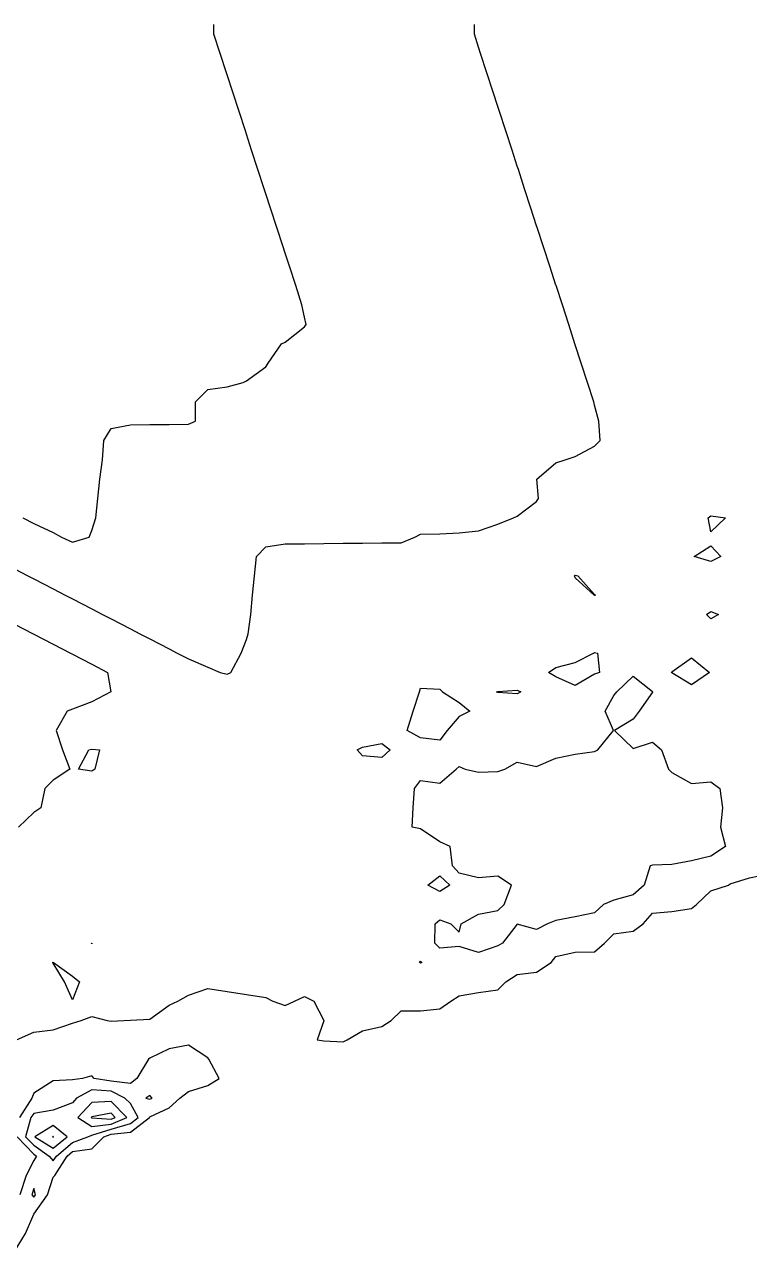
# Model space of a CAD drawing. Header units: metres. Extents: x 2681030 to 2681330, y 1246000 to 1246290.
# Drawn here: x 2681061.51 to 2681080.25, y 1246258.28 to 1246290 of the extents above; entities that cross this region are included whole.
import ezdxf

# ---------------------------------------------------------------- set-up
doc = ezdxf.new("R2010")
doc.units = ezdxf.units.M
doc.layers.add('BASIS_HOEHENLINIEN', color=8, linetype='Continuous')

msp = doc.modelspace()

# ---------------------------------------------------------------- linework, layer by layer
at = {"layer": 'BASIS_HOEHENLINIEN'}
for points in [[(2681061.25, 1246275.933, 0), (2681061.602, 1246275.75, 0), (2681061.75, 1246275.673, 0), (2681062.25, 1246275.414, 0), (2681062.567, 1246275.25, 0), (2681062.75, 1246275.155, 0), (2681063.25, 1246274.895, 0), (2681063.53, 1246274.75, 0), (2681063.75, 1246274.636, 0), (2681064.25, 1246274.377, 0), (2681064.495, 1246274.25, 0), (2681064.75, 1246274.118, 0), (2681065.25, 1246273.858, 0), (2681065.459, 1246273.75, 0), (2681065.75, 1246273.599, 0), (2681066.25, 1246273.384, 0), (2681066.574, 1246273.25, 0), (2681066.75, 1246273.208, 0), (2681066.85, 1246273.25, 0), (2681067.114, 1246273.75, 0), (2681067.25, 1246274.107, 0), (2681067.297, 1246274.25, 0), (2681067.361, 1246274.75, 0), (2681067.409, 1246275.25, 0), (2681067.456, 1246275.75, 0), (2681067.512, 1246276.25, 0), (2681067.75, 1246276.494, 0), (2681068.25, 1246276.575, 0), (2681068.75, 1246276.579, 0), (2681069.25, 1246276.584, 0), (2681069.75, 1246276.589, 0), (2681070.25, 1246276.594, 0), (2681070.75, 1246276.598, 0), (2681071.25, 1246276.603, 0), (2681071.603, 1246276.75, 0), (2681071.75, 1246276.826, 0), (2681072.25, 1246276.836, 0), (2681072.75, 1246276.856, 0), (2681073.25, 1246276.908, 0), (2681073.75, 1246277.083, 0), (2681074.151, 1246277.25, 0), (2681074.25, 1246277.292, 0), (2681074.75, 1246277.668, 0), (2681074.801, 1246277.75, 0), (2681074.753, 1246278.25, 0), (2681075.25, 1246278.668, 0), (2681075.492, 1246278.75, 0), (2681075.75, 1246278.836, 0), (2681076.25, 1246279.1, 0), (2681076.397, 1246279.25, 0), (2681076.362, 1246279.75, 0), (2681076.25, 1246280.164, 0), (2681076.229, 1246280.25, 0), (2681076.066, 1246280.75, 0), (2681075.904, 1246281.25, 0), (2681075.75, 1246281.723, 0), (2681075.741, 1246281.75, 0), (2681075.579, 1246282.25, 0), (2681075.416, 1246282.75, 0), (2681075.254, 1246283.25, 0), (2681075.25, 1246283.261, 0), (2681075.091, 1246283.75, 0), (2681074.929, 1246284.25, 0), (2681074.766, 1246284.75, 0), (2681074.75, 1246284.799, 0), (2681074.604, 1246285.25, 0), (2681074.441, 1246285.75, 0), (2681074.279, 1246286.25, 0), (2681074.25, 1246286.338, 0), (2681074.116, 1246286.75, 0), (2681073.954, 1246287.25, 0), (2681073.791, 1246287.75, 0), (2681073.75, 1246287.877, 0), (2681073.629, 1246288.25, 0), (2681073.466, 1246288.75, 0), (2681073.304, 1246289.25, 0), (2681073.25, 1246289.415, 0), (2681073.141, 1246289.75, 0), (2681073.141, 1246290, 0)], [(2681061.471, 1246277.25, 0), (2681061.75, 1246277.105, 0), (2681062.25, 1246276.866, 0), (2681062.469, 1246276.75, 0), (2681062.75, 1246276.616, 0), (2681063.185, 1246276.75, 0), (2681063.25, 1246276.919, 0), (2681063.357, 1246277.25, 0), (2681063.412, 1246277.75, 0), (2681063.461, 1246278.25, 0), (2681063.53, 1246278.75, 0), (2681063.561, 1246279.25, 0), (2681063.75, 1246279.553, 0), (2681064.25, 1246279.655, 0), (2681064.75, 1246279.66, 0), (2681065.25, 1246279.664, 0), (2681065.75, 1246279.669, 0), (2681065.937, 1246279.75, 0), (2681065.933, 1246280.25, 0), (2681066.25, 1246280.564, 0), (2681066.75, 1246280.638, 0), (2681067.164, 1246280.75, 0), (2681067.25, 1246280.786, 0), (2681067.75, 1246281.148, 0), (2681067.815, 1246281.25, 0), (2681068.156, 1246281.75, 0), (2681068.25, 1246281.786, 0), (2681068.75, 1246282.182, 0), (2681068.792, 1246282.25, 0), (2681068.75, 1246282.436, 0), (2681068.685, 1246282.75, 0), (2681068.522, 1246283.25, 0), (2681068.359, 1246283.75, 0), (2681068.25, 1246284.087, 0), (2681068.197, 1246284.25, 0), (2681068.034, 1246284.75, 0), (2681067.872, 1246285.25, 0), (2681067.75, 1246285.625, 0), (2681067.709, 1246285.75, 0), (2681067.547, 1246286.25, 0), (2681067.384, 1246286.75, 0), (2681067.25, 1246287.164, 0), (2681067.222, 1246287.25, 0), (2681067.059, 1246287.75, 0), (2681066.897, 1246288.25, 0), (2681066.75, 1246288.702, 0), (2681066.734, 1246288.75, 0), (2681066.572, 1246289.25, 0), (2681066.409, 1246289.75, 0), (2681066.409, 1246290, 0)], [(2681079.631, 1246277.25, 0), (2681079.25, 1246276.883, 0), (2681079.189, 1246277.25, 0), (2681079.25, 1246277.301, 0), (2681079.631, 1246277.25, 0)], [(2681079.512, 1246276.25, 0), (2681079.25, 1246276.122, 0), (2681078.825, 1246276.25, 0), (2681079.25, 1246276.527, 0), (2681079.512, 1246276.25, 0)], [(2681076.276, 1246275.25, 0), (2681076.25, 1246275.241, 0), (2681076.235, 1246275.25, 0), (2681075.75, 1246275.695, 0), (2681075.732, 1246275.75, 0), (2681075.75, 1246275.765, 0), (2681075.817, 1246275.75, 0), (2681076.25, 1246275.269, 0), (2681076.276, 1246275.25, 0)], [(2681079.448, 1246274.75, 0), (2681079.25, 1246274.637, 0), (2681079.146, 1246274.75, 0), (2681079.25, 1246274.83, 0), (2681079.448, 1246274.75, 0)], [(2681061.25, 1246274.501, 0), (2681061.734, 1246274.25, 0), (2681061.75, 1246274.242, 0), (2681062.25, 1246273.983, 0), (2681062.698, 1246273.75, 0), (2681062.75, 1246273.723, 0), (2681063.25, 1246273.464, 0), (2681063.662, 1246273.25, 0), (2681063.745, 1246272.75, 0), (2681063.25, 1246272.494, 0), (2681062.75, 1246272.299, 0), (2681062.618, 1246272.25, 0), (2681062.329, 1246271.75, 0), (2681062.496, 1246271.25, 0), (2681062.688, 1246270.75, 0), (2681062.25, 1246270.467, 0), (2681062.035, 1246270.25, 0), (2681061.938, 1246269.75, 0), (2681061.75, 1246269.634, 0), (2681061.361, 1246269.25, 0)], [(2681076.375, 1246273.25, 0), (2681076.25, 1246273.207, 0), (2681075.75, 1246272.916, 0), (2681075.25, 1246273.138, 0), (2681075.054, 1246273.25, 0), (2681075.25, 1246273.383, 0), (2681075.75, 1246273.508, 0), (2681076.224, 1246273.75, 0), (2681076.25, 1246273.766, 0), (2681076.323, 1246273.75, 0), (2681076.375, 1246273.25, 0)], [(2681079.219, 1246273.25, 0), (2681078.75, 1246272.933, 0), (2681078.25, 1246273.241, 0), (2681078.238, 1246273.25, 0), (2681078.25, 1246273.266, 0), (2681078.75, 1246273.63, 0), (2681079.219, 1246273.25, 0)], [(2681073.868, 1246266.25, 0), (2681073.75, 1246266.186, 0), (2681073.25, 1246266.011, 0), (2681072.75, 1246266.166, 0), (2681072.25, 1246266.127, 0), (2681072.118, 1246266.25, 0), (2681072.129, 1246266.75, 0), (2681072.25, 1246266.853, 0), (2681072.532, 1246266.75, 0), (2681072.75, 1246266.533, 0), (2681072.798, 1246266.75, 0), (2681073.25, 1246267.001, 0), (2681073.75, 1246267.101, 0), (2681073.914, 1246267.25, 0), (2681074.1, 1246267.75, 0), (2681073.75, 1246267.988, 0), (2681073.25, 1246267.944, 0), (2681072.75, 1246268.063, 0), (2681072.573, 1246268.25, 0), (2681072.519, 1246268.75, 0), (2681072.25, 1246268.872, 0), (2681071.75, 1246269.208, 0), (2681071.531, 1246269.25, 0), (2681071.559, 1246269.75, 0), (2681071.591, 1246270.25, 0), (2681071.75, 1246270.458, 0), (2681072.25, 1246270.388, 0), (2681072.675, 1246270.75, 0), (2681072.75, 1246270.816, 0), (2681072.904, 1246270.75, 0), (2681073.25, 1246270.676, 0), (2681073.75, 1246270.691, 0), (2681073.927, 1246270.75, 0), (2681074.25, 1246270.935, 0), (2681074.75, 1246270.819, 0), (2681075.25, 1246271.035, 0), (2681075.75, 1246271.135, 0), (2681076.25, 1246271.208, 0), (2681076.337, 1246271.25, 0), (2681076.738, 1246271.75, 0), (2681076.523, 1246272.25, 0), (2681076.75, 1246272.654, 0), (2681076.823, 1246272.75, 0), (2681077.25, 1246273.154, 0), (2681077.75, 1246272.76, 0), (2681077.758, 1246272.75, 0), (2681077.75, 1246272.744, 0), (2681077.401, 1246272.25, 0), (2681077.25, 1246272.047, 0), (2681076.763, 1246271.75, 0), (2681077.25, 1246271.288, 0), (2681077.75, 1246271.45, 0), (2681077.98, 1246271.25, 0), (2681078.159, 1246270.75, 0), (2681078.25, 1246270.667, 0), (2681078.75, 1246270.38, 0), (2681079.25, 1246270.42, 0), (2681079.484, 1246270.25, 0), (2681079.552, 1246269.75, 0), (2681079.502, 1246269.25, 0), (2681079.63, 1246268.75, 0), (2681079.25, 1246268.504, 0), (2681078.75, 1246268.382, 0), (2681078.25, 1246268.289, 0), (2681077.75, 1246268.272, 0), (2681077.683, 1246268.25, 0), (2681077.529, 1246267.75, 0), (2681077.25, 1246267.506, 0), (2681076.75, 1246267.361, 0), (2681076.48, 1246267.25, 0), (2681076.25, 1246267.038, 0), (2681075.75, 1246266.937, 0), (2681075.25, 1246266.841, 0), (2681075.029, 1246266.75, 0), (2681074.75, 1246266.608, 0), (2681074.25, 1246266.741, 0), (2681073.868, 1246266.25, 0)], [(2681072.438, 1246271.75, 0), (2681072.25, 1246271.504, 0), (2681071.75, 1246271.565, 0), (2681071.405, 1246271.75, 0), (2681071.563, 1246272.25, 0), (2681071.722, 1246272.75, 0), (2681071.75, 1246272.846, 0), (2681072.25, 1246272.816, 0), (2681072.315, 1246272.75, 0), (2681072.75, 1246272.472, 0), (2681073.022, 1246272.25, 0), (2681072.75, 1246272.111, 0), (2681072.438, 1246271.75, 0)], [(2681074.344, 1246272.75, 0), (2681074.25, 1246272.702, 0), (2681073.75, 1246272.736, 0), (2681073.713, 1246272.75, 0), (2681073.75, 1246272.759, 0), (2681074.25, 1246272.794, 0), (2681074.344, 1246272.75, 0)], [(2681070.966, 1246271.25, 0), (2681070.75, 1246271.05, 0), (2681070.25, 1246271.093, 0), (2681070.11, 1246271.25, 0), (2681070.25, 1246271.316, 0), (2681070.75, 1246271.416, 0), (2681070.966, 1246271.25, 0)], [(2681063.328, 1246270.75, 0), (2681063.25, 1246270.7, 0), (2681062.906, 1246270.75, 0), (2681063.175, 1246271.25, 0), (2681063.25, 1246271.269, 0), (2681063.455, 1246271.25, 0), (2681063.328, 1246270.75, 0)], [(2681061.302, 1246263.75, 0), (2681061.75, 1246263.952, 0), (2681062.25, 1246264.013, 0), (2681062.75, 1246264.187, 0), (2681062.974, 1246264.25, 0), (2681063.25, 1246264.354, 0), (2681063.648, 1246264.25, 0), (2681063.75, 1246264.235, 0), (2681064.077, 1246264.25, 0), (2681064.25, 1246264.262, 0), (2681064.75, 1246264.285, 0), (2681065.25, 1246264.65, 0), (2681065.476, 1246264.75, 0), (2681065.75, 1246264.912, 0), (2681066.25, 1246265.082, 0), (2681066.75, 1246265.005, 0), (2681067.25, 1246264.93, 0), (2681067.75, 1246264.848, 0), (2681067.933, 1246264.75, 0), (2681068.25, 1246264.645, 0), (2681068.489, 1246264.75, 0), (2681068.75, 1246264.876, 0), (2681068.993, 1246264.75, 0), (2681069.25, 1246264.253, 0), (2681069.251, 1246264.25, 0), (2681069.25, 1246264.243, 0), (2681069.081, 1246263.75, 0), (2681069.25, 1246263.728, 0), (2681069.75, 1246263.698, 0), (2681069.853, 1246263.75, 0), (2681070.25, 1246263.99, 0), (2681070.75, 1246264.1, 0), (2681070.991, 1246264.25, 0), (2681071.25, 1246264.507, 0), (2681071.75, 1246264.502, 0), (2681072.25, 1246264.558, 0), (2681072.53, 1246264.75, 0), (2681072.75, 1246264.894, 0), (2681073.25, 1246264.979, 0), (2681073.75, 1246265.045, 0), (2681073.958, 1246265.25, 0), (2681074.25, 1246265.447, 0), (2681074.75, 1246265.506, 0), (2681075.13, 1246265.75, 0), (2681075.25, 1246265.912, 0), (2681075.75, 1246266.024, 0), (2681076.25, 1246266.033, 0), (2681076.507, 1246266.25, 0), (2681076.75, 1246266.49, 0), (2681077.25, 1246266.564, 0), (2681077.503, 1246266.75, 0), (2681077.75, 1246267.026, 0), (2681078.25, 1246267.071, 0), (2681078.75, 1246267.146, 0), (2681078.884, 1246267.25, 0), (2681079.25, 1246267.608, 0), (2681079.714, 1246267.75, 0), (2681079.75, 1246267.79, 0), (2681080.25, 1246267.942, 0), (2681080.75, 1246268.048, 0)], [(2681072.503, 1246267.75, 0), (2681072.25, 1246267.589, 0), (2681071.935, 1246267.75, 0), (2681072.25, 1246267.992, 0), (2681072.503, 1246267.75, 0)], [(2681063.255, 1246266.25, 0), (2681063.25, 1246266.233, 0), (2681063.246, 1246266.25, 0), (2681063.25, 1246266.254, 0), (2681063.255, 1246266.25, 0)], [(2681062.932, 1246265.25, 0), (2681062.75, 1246264.789, 0), (2681062.55, 1246265.25, 0), (2681062.25, 1246265.734, 0), (2681062.24, 1246265.75, 0), (2681062.25, 1246265.763, 0), (2681062.26, 1246265.75, 0), (2681062.75, 1246265.401, 0), (2681062.932, 1246265.25, 0)], [(2681071.782, 1246265.75, 0), (2681071.75, 1246265.732, 0), (2681071.721, 1246265.75, 0), (2681071.75, 1246265.784, 0), (2681071.782, 1246265.75, 0)], [(2681061.25, 1246258.283, 0), (2681061.539, 1246258.75, 0), (2681061.75, 1246259.247, 0), (2681061.753, 1246259.25, 0), (2681062.108, 1246259.75, 0), (2681062.25, 1246260.205, 0), (2681062.293, 1246260.25, 0), (2681062.615, 1246260.75, 0), (2681062.75, 1246260.864, 0), (2681063.25, 1246260.935, 0), (2681063.562, 1246261.25, 0), (2681063.75, 1246261.316, 0), (2681064.25, 1246261.365, 0), (2681064.743, 1246261.75, 0), (2681064.75, 1246261.762, 0), (2681065.25, 1246261.997, 0), (2681065.524, 1246262.25, 0), (2681065.75, 1246262.418, 0), (2681066.25, 1246262.575, 0), (2681066.542, 1246262.75, 0), (2681066.275, 1246263.25, 0), (2681066.25, 1246263.287, 0), (2681065.75, 1246263.618, 0), (2681065.25, 1246263.521, 0), (2681064.75, 1246263.278, 0), (2681064.717, 1246263.25, 0), (2681064.417, 1246262.75, 0), (2681064.25, 1246262.624, 0), (2681063.75, 1246262.684, 0), (2681063.317, 1246262.75, 0), (2681063.25, 1246262.825, 0), (2681063.016, 1246262.75, 0), (2681062.75, 1246262.723, 0), (2681062.25, 1246262.692, 0), (2681061.75, 1246262.373, 0), (2681061.703, 1246262.25, 0), (2681061.379, 1246261.75, 0)], [(2681062.25, 1246260.628, 0), (2681062.336, 1246260.75, 0), (2681062.75, 1246261.101, 0), (2681063.147, 1246261.25, 0), (2681063.25, 1246261.287, 0), (2681063.75, 1246261.445, 0), (2681064.25, 1246261.59, 0), (2681064.454, 1246261.75, 0), (2681064.25, 1246262.105, 0), (2681064.103, 1246262.25, 0), (2681063.75, 1246262.429, 0), (2681063.25, 1246262.458, 0), (2681062.859, 1246262.25, 0), (2681062.75, 1246262.129, 0), (2681062.25, 1246261.934, 0), (2681061.75, 1246261.851, 0), (2681061.68, 1246261.75, 0), (2681061.541, 1246261.25, 0), (2681061.75, 1246261.031, 0), (2681062.148, 1246260.75, 0), (2681062.25, 1246260.628, 0)], [(2681063.75, 1246261.575, 0), (2681064.162, 1246261.75, 0), (2681063.75, 1246262.16, 0), (2681063.25, 1246262.134, 0), (2681062.89, 1246261.75, 0), (2681063.25, 1246261.514, 0), (2681063.75, 1246261.575, 0)], [(2681064.75, 1246262.217, 0), (2681064.813, 1246262.25, 0), (2681064.75, 1246262.311, 0), (2681064.65, 1246262.25, 0), (2681064.75, 1246262.217, 0)], [(2681063.75, 1246261.704, 0), (2681063.857, 1246261.75, 0), (2681063.75, 1246261.857, 0), (2681063.25, 1246261.765, 0), (2681063.236, 1246261.75, 0), (2681063.25, 1246261.741, 0), (2681063.75, 1246261.704, 0)], [(2681062.25, 1246260.95, 0), (2681062.619, 1246261.25, 0), (2681062.25, 1246261.535, 0), (2681061.778, 1246261.25, 0), (2681062.25, 1246260.95, 0)], [(2681061.319, 1246261.25, 0), (2681061.75, 1246260.799, 0), (2681061.819, 1246260.75, 0), (2681061.75, 1246260.636, 0), (2681061.559, 1246260.25, 0), (2681061.394, 1246259.75, 0)], [(2681062.25, 1246261.239, 0), (2681062.263, 1246261.25, 0), (2681062.25, 1246261.26, 0), (2681062.233, 1246261.25, 0), (2681062.25, 1246261.239, 0)], [(2681061.75, 1246259.689, 0), (2681061.794, 1246259.75, 0), (2681061.75, 1246259.913, 0), (2681061.706, 1246259.75, 0), (2681061.75, 1246259.689, 0)]]:
    msp.add_polyline3d(points, dxfattribs=at)

doc.saveas('drawing.dxf')
